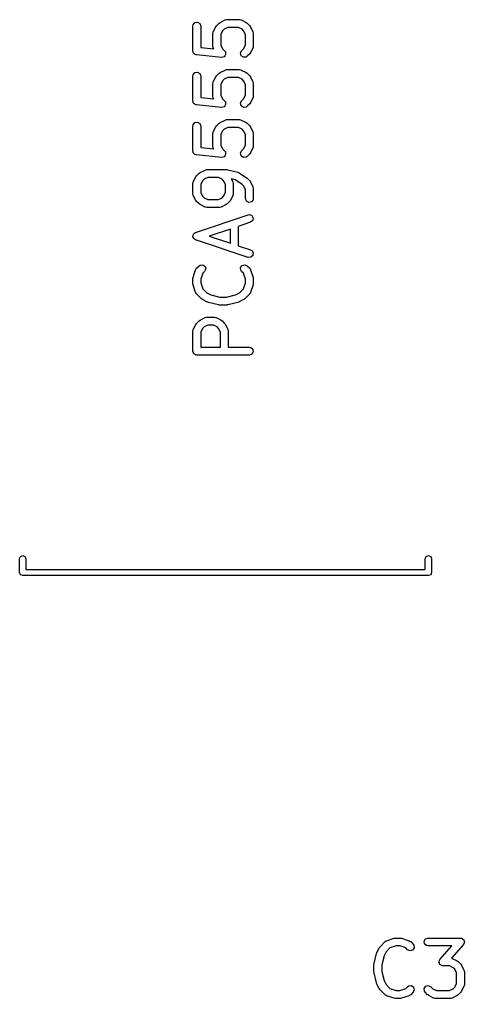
# Model space of a CAD drawing. Extents: x 123.1 to 171.8, y -132.4 to -71.4.
# Drawn here: x 135.78 to 144.24, y -102.28 to -83.64 of the extents above; entities that cross this region are included whole.
import ezdxf

# ---------------------------------------------------------------- set-up
doc = ezdxf.new("R2010")
doc.units = 0
doc.layers.add('BLACK', color=7, linetype='CONTINUOUS')

msp = doc.modelspace()

# ---------------------------------------------------------------- linework, layer by layer
at = {"layer": 'BLACK', "linetype": 'CONTINUOUS'}
for p, q in [((139.595, -83.6977), (139.69, -83.6501)), ((139.69, -83.6501), (139.715, -83.6426)), ((139.715, -83.6426), (139.72, -83.6437)), ((139.72, -83.6437), (139.724, -83.6421)), ((139.724, -83.6421), (139.962, -83.6421)), ((139.962, -83.6421), (139.988, -83.6467)), ((139.988, -83.6467), (139.991, -83.6495)), ((139.991, -83.6495), (139.995, -83.6501)), ((139.995, -83.6501), (140.091, -83.6977)), ((139.077, -83.7648), (139.082, -83.7391)), ((139.077, -84.241), (139.077, -83.7648)), ((139.082, -83.7391), (139.115, -83.6998)), ((139.115, -83.6998), (139.165, -83.6909)), ((139.165, -83.6909), (139.21, -83.7166)), ((139.21, -83.7166), (139.227, -83.7648)), ((139.227, -83.7648), (139.227, -84.1731)), ((139.466, -83.8741), (139.514, -83.7788)), ((139.514, -83.7788), (139.527, -83.7608)), ((139.527, -83.7608), (139.528, -83.7593)), ((139.528, -83.7593), (139.576, -83.7117)), ((139.576, -83.7117), (139.594, -83.6989)), ((139.594, -83.6989), (139.595, -83.6977)), ((139.643, -83.8568), (139.608, -83.9253)), ((139.673, -83.8264), (139.643, -83.8568)), ((139.742, -83.7921), (139.673, -83.8264)), ((139.944, -83.7921), (139.742, -83.7921)), ((140.013, -83.8264), (139.944, -83.7921)), ((140.043, -83.8568), (140.013, -83.8264)), ((140.077, -83.9253), (140.043, -83.8568)), ((140.091, -83.6977), (140.109, -83.711)), ((140.109, -83.711), (140.11, -83.7117)), ((140.11, -83.7117), (140.158, -83.7593)), ((140.158, -83.7593), (140.171, -83.7777)), ((140.171, -83.7777), (140.172, -83.7788)), ((140.172, -83.7788), (140.219, -83.8741)), ((139.458, -83.9076), (139.463, -83.882)), ((139.458, -84.1457), (139.458, -83.9076)), ((139.463, -83.882), (139.466, -83.8785)), ((139.466, -83.8785), (139.466, -83.8741)), ((139.608, -83.9253), (139.608, -84.128)), ((140.077, -84.128), (140.077, -83.9253)), ((140.219, -83.8741), (140.227, -83.899)), ((140.227, -83.899), (140.226, -83.9034)), ((140.226, -83.9034), (140.227, -83.9076)), ((140.227, -83.9076), (140.227, -84.1457)), ((139.083, -84.2559), (139.077, -84.241)), ((139.227, -84.1731), (139.476, -84.1979)), ((139.46, -84.1499), (139.458, -84.1457)), ((139.459, -84.1543), (139.46, -84.1499)), ((139.466, -84.1793), (139.459, -84.1543)), ((139.476, -84.1979), (139.466, -84.1793)), ((139.608, -84.128), (139.643, -84.1965)), ((139.643, -84.1965), (139.682, -84.2355)), ((139.682, -84.2355), (139.697, -84.2569)), ((139.982, -84.282), (140.004, -84.2355)), ((140.004, -84.2355), (140.043, -84.1965)), ((140.043, -84.1965), (140.077, -84.128)), ((140.219, -84.1793), (140.172, -84.2745)), ((140.22, -84.1748), (140.219, -84.1793)), ((140.223, -84.1714), (140.22, -84.1748)), ((140.227, -84.1457), (140.223, -84.1714)), ((139.084, -84.2718), (139.083, -84.2559)), ((139.091, -84.2793), (139.084, -84.2718)), ((139.095, -84.2892), (139.091, -84.2793)), ((139.109, -84.2971), (139.095, -84.2892)), ((139.12, -84.3085), (139.109, -84.2971)), ((139.137, -84.3133), (139.12, -84.3085)), ((139.139, -84.3148), (139.137, -84.3133)), ((139.141, -84.3145), (139.139, -84.3148)), ((139.145, -84.3156), (139.141, -84.3145)), ((139.621, -84.3632), (139.145, -84.3156)), ((139.622, -84.3631), (139.621, -84.3632)), ((139.646, -84.3568), (139.622, -84.3633)), ((139.622, -84.3633), (139.622, -84.3631)), ((139.671, -84.3505), (139.646, -84.3568)), ((139.672, -84.35), (139.671, -84.3501)), ((139.671, -84.3501), (139.671, -84.3505)), ((139.686, -84.3294), (139.672, -84.35)), ((139.701, -84.3089), (139.686, -84.3294)), ((139.697, -84.2569), (139.697, -84.2574)), ((139.697, -84.2574), (139.697, -84.2577)), ((139.697, -84.2577), (139.699, -84.2829)), ((139.699, -84.2829), (139.701, -84.308)), ((139.701, -84.308), (139.701, -84.3084)), ((139.701, -84.3084), (139.701, -84.3089)), ((139.996, -84.3316), (139.982, -84.282)), ((140.038, -84.361), (139.996, -84.3316)), ((140.089, -84.3565), (140.038, -84.361)), ((140.11, -84.3416), (140.089, -84.3565)), ((140.158, -84.294), (140.11, -84.3416)), ((140.172, -84.2745), (140.158, -84.2925)), ((140.158, -84.2925), (140.158, -84.294)), ((139.595, -84.6501), (139.69, -84.6024)), ((139.69, -84.6024), (139.715, -84.595)), ((139.715, -84.595), (139.72, -84.5961)), ((139.72, -84.5961), (139.724, -84.5945)), ((139.724, -84.5945), (139.962, -84.5945)), ((139.962, -84.5945), (139.988, -84.599)), ((139.988, -84.599), (139.991, -84.6019)), ((139.991, -84.6019), (139.995, -84.6024)), ((139.995, -84.6024), (140.091, -84.6501)), ((139.077, -84.7171), (139.082, -84.6915)), ((139.077, -85.1933), (139.077, -84.7171)), ((139.082, -84.6915), (139.115, -84.6522)), ((139.115, -84.6522), (139.165, -84.6433)), ((139.165, -84.6433), (139.21, -84.6689)), ((139.21, -84.6689), (139.227, -84.7171)), ((139.227, -84.7171), (139.227, -85.1255)), ((139.466, -84.8265), (139.514, -84.7312)), ((139.514, -84.7312), (139.527, -84.7132)), ((139.527, -84.7132), (139.528, -84.7117)), ((139.528, -84.7117), (139.576, -84.6641)), ((139.576, -84.6641), (139.594, -84.6512)), ((139.594, -84.6512), (139.595, -84.6501)), ((139.673, -84.7788), (139.643, -84.8092)), ((139.742, -84.7445), (139.673, -84.7788)), ((139.944, -84.7445), (139.742, -84.7445)), ((140.013, -84.7788), (139.944, -84.7445)), ((140.043, -84.8092), (140.013, -84.7788)), ((140.091, -84.6501), (140.109, -84.6634)), ((140.109, -84.6634), (140.11, -84.6641)), ((140.11, -84.6641), (140.158, -84.7117)), ((140.158, -84.7117), (140.171, -84.7301)), ((140.171, -84.7301), (140.172, -84.7312)), ((140.172, -84.7312), (140.219, -84.8265)), ((139.458, -84.86), (139.463, -84.8343)), ((139.458, -85.0981), (139.458, -84.86)), ((139.463, -84.8343), (139.466, -84.8309)), ((139.466, -84.8309), (139.466, -84.8265)), ((139.643, -84.8092), (139.608, -84.8777)), ((139.608, -84.8777), (139.608, -85.0804)), ((140.077, -84.8777), (140.043, -84.8092)), ((140.077, -85.0804), (140.077, -84.8777)), ((140.219, -84.8265), (140.227, -84.8514)), ((140.227, -84.8514), (140.226, -84.8558)), ((140.226, -84.8558), (140.227, -84.86)), ((140.227, -84.86), (140.227, -85.0981)), ((139.227, -85.1255), (139.476, -85.1503)), ((139.46, -85.1023), (139.458, -85.0981)), ((139.459, -85.1067), (139.46, -85.1023)), ((139.466, -85.1316), (139.459, -85.1067)), ((139.476, -85.1503), (139.466, -85.1316)), ((139.608, -85.0804), (139.643, -85.1489)), ((139.643, -85.1489), (139.682, -85.1879)), ((140.004, -85.1879), (140.043, -85.1489)), ((140.043, -85.1489), (140.077, -85.0804)), ((140.219, -85.1316), (140.172, -85.2269)), ((140.22, -85.1272), (140.219, -85.1316)), ((140.223, -85.1237), (140.22, -85.1272)), ((140.227, -85.0981), (140.223, -85.1237)), ((139.083, -85.2083), (139.077, -85.1933)), ((139.084, -85.2242), (139.083, -85.2083)), ((139.091, -85.2317), (139.084, -85.2242)), ((139.095, -85.2415), (139.091, -85.2317)), ((139.109, -85.2495), (139.095, -85.2415)), ((139.12, -85.2609), (139.109, -85.2495)), ((139.137, -85.2656), (139.12, -85.2609)), ((139.139, -85.2672), (139.137, -85.2656)), ((139.141, -85.2669), (139.139, -85.2672)), ((139.145, -85.268), (139.141, -85.2669)), ((139.621, -85.3156), (139.145, -85.268)), ((139.622, -85.3155), (139.621, -85.3156)), ((139.646, -85.3091), (139.622, -85.3157)), ((139.622, -85.3157), (139.622, -85.3155)), ((139.671, -85.3029), (139.646, -85.3091)), ((139.672, -85.3024), (139.671, -85.3025)), ((139.671, -85.3025), (139.671, -85.3029)), ((139.686, -85.2818), (139.672, -85.3024)), ((139.682, -85.1879), (139.697, -85.2093)), ((139.701, -85.2613), (139.686, -85.2818)), ((139.697, -85.2093), (139.697, -85.2097)), ((139.697, -85.2097), (139.697, -85.2101)), ((139.697, -85.2101), (139.699, -85.2353)), ((139.699, -85.2353), (139.701, -85.2604)), ((139.701, -85.2604), (139.701, -85.2608)), ((139.701, -85.2608), (139.701, -85.2613)), ((139.982, -85.2344), (140.004, -85.1879)), ((139.996, -85.284), (139.982, -85.2344)), ((140.038, -85.3134), (139.996, -85.284)), ((140.089, -85.3089), (140.038, -85.3134)), ((140.11, -85.294), (140.089, -85.3089)), ((140.158, -85.2464), (140.11, -85.294)), ((140.172, -85.2269), (140.158, -85.2449)), ((140.158, -85.2449), (140.158, -85.2464)), ((139.69, -85.5548), (139.715, -85.5474)), ((139.715, -85.5474), (139.72, -85.5484)), ((139.72, -85.5484), (139.724, -85.5469)), ((139.724, -85.5469), (139.962, -85.5469)), ((139.962, -85.5469), (139.988, -85.5514)), ((139.077, -85.6695), (139.082, -85.6439)), ((139.077, -86.1457), (139.077, -85.6695)), ((139.082, -85.6439), (139.115, -85.6046)), ((139.115, -85.6046), (139.165, -85.5957)), ((139.165, -85.5957), (139.21, -85.6213)), ((139.21, -85.6213), (139.227, -85.6695)), ((139.227, -85.6695), (139.227, -86.0778)), ((139.466, -85.7788), (139.514, -85.6836)), ((139.514, -85.6836), (139.527, -85.6656)), ((139.527, -85.6656), (139.528, -85.6641)), ((139.528, -85.6641), (139.576, -85.6165)), ((139.576, -85.6165), (139.594, -85.6036)), ((139.594, -85.6036), (139.595, -85.6024)), ((139.595, -85.6024), (139.69, -85.5548)), ((139.673, -85.7312), (139.643, -85.7616)), ((139.742, -85.6969), (139.673, -85.7312)), ((139.944, -85.6969), (139.742, -85.6969)), ((140.013, -85.7312), (139.944, -85.6969)), ((139.988, -85.5514), (139.991, -85.5543)), ((139.991, -85.5543), (139.995, -85.5548)), ((139.995, -85.5548), (140.091, -85.6024)), ((140.043, -85.7616), (140.013, -85.7312)), ((140.091, -85.6024), (140.109, -85.6158)), ((140.109, -85.6158), (140.11, -85.6165)), ((140.11, -85.6165), (140.158, -85.6641)), ((140.158, -85.6641), (140.171, -85.6825)), ((140.171, -85.6825), (140.172, -85.6836)), ((140.172, -85.6836), (140.219, -85.7788)), ((139.458, -85.8124), (139.463, -85.7867)), ((139.458, -86.0505), (139.458, -85.8124)), ((139.463, -85.7867), (139.466, -85.7833)), ((139.466, -85.7833), (139.466, -85.7788)), ((139.643, -85.7616), (139.608, -85.8301)), ((139.608, -85.8301), (139.608, -86.0328)), ((140.077, -85.8301), (140.043, -85.7616)), ((140.077, -86.0328), (140.077, -85.8301)), ((140.219, -85.7788), (140.227, -85.8038)), ((140.227, -85.8038), (140.226, -85.8082)), ((140.226, -85.8082), (140.227, -85.8124)), ((140.227, -85.8124), (140.227, -86.0505)), ((139.227, -86.0778), (139.476, -86.1027)), ((139.46, -86.0547), (139.458, -86.0505)), ((139.459, -86.0591), (139.46, -86.0547)), ((139.466, -86.084), (139.459, -86.0591)), ((139.476, -86.1027), (139.466, -86.084)), ((139.608, -86.0328), (139.643, -86.1013)), ((139.643, -86.1013), (139.682, -86.1403)), ((140.004, -86.1403), (140.043, -86.1013)), ((140.043, -86.1013), (140.077, -86.0328)), ((140.219, -86.084), (140.172, -86.1793)), ((140.22, -86.0796), (140.219, -86.084)), ((140.223, -86.0761), (140.22, -86.0796)), ((140.227, -86.0505), (140.223, -86.0761)), ((139.083, -86.1607), (139.077, -86.1457)), ((139.084, -86.1766), (139.083, -86.1607)), ((139.091, -86.1841), (139.084, -86.1766)), ((139.095, -86.1939), (139.091, -86.1841)), ((139.109, -86.2019), (139.095, -86.1939)), ((139.12, -86.2133), (139.109, -86.2019)), ((139.137, -86.218), (139.12, -86.2133)), ((139.139, -86.2196), (139.137, -86.218)), ((139.141, -86.2193), (139.139, -86.2196)), ((139.145, -86.2203), (139.141, -86.2193)), ((139.621, -86.268), (139.145, -86.2203)), ((139.622, -86.2678), (139.621, -86.268)), ((139.646, -86.2615), (139.622, -86.268)), ((139.622, -86.268), (139.622, -86.2678)), ((139.671, -86.2553), (139.646, -86.2615)), ((139.672, -86.2548), (139.671, -86.2549)), ((139.671, -86.2549), (139.671, -86.2553)), ((139.686, -86.2341), (139.672, -86.2548)), ((139.682, -86.1403), (139.697, -86.1616)), ((139.701, -86.2136), (139.686, -86.2341)), ((139.697, -86.1616), (139.697, -86.1621)), ((139.697, -86.1621), (139.697, -86.1625)), ((139.697, -86.1625), (139.699, -86.1876)), ((139.699, -86.1876), (139.701, -86.2127)), ((139.701, -86.2127), (139.701, -86.2131)), ((139.701, -86.2131), (139.701, -86.2136)), ((139.982, -86.1868), (140.004, -86.1403)), ((139.996, -86.2364), (139.982, -86.1868)), ((140.038, -86.2658), (139.996, -86.2364)), ((140.089, -86.2613), (140.038, -86.2658)), ((140.11, -86.2464), (140.089, -86.2613)), ((140.158, -86.1987), (140.11, -86.2464)), ((140.172, -86.1793), (140.158, -86.1973)), ((140.158, -86.1973), (140.158, -86.1987)), ((139.085, -86.7312), (139.133, -86.636)), ((139.133, -86.636), (139.146, -86.618)), ((139.146, -86.618), (139.147, -86.6165)), ((139.147, -86.6165), (139.195, -86.5689)), ((139.195, -86.5689), (139.213, -86.556)), ((139.213, -86.556), (139.214, -86.5548)), ((139.214, -86.5548), (139.309, -86.5072)), ((139.361, -86.6493), (139.292, -86.6835)), ((139.309, -86.5072), (139.334, -86.4998)), ((139.334, -86.4998), (139.339, -86.5008)), ((139.339, -86.5008), (139.343, -86.4993)), ((139.343, -86.4993), (139.724, -86.4993)), ((139.563, -86.6493), (139.361, -86.6493)), ((139.632, -86.6835), (139.563, -86.6493)), ((139.724, -86.4993), (139.739, -86.5019)), ((139.739, -86.5019), (139.742, -86.5015)), ((139.742, -86.5015), (139.932, -86.5491)), ((139.932, -86.5491), (139.955, -86.5594)), ((139.955, -86.5594), (139.956, -86.5595)), ((139.956, -86.5595), (140.099, -86.6547)), ((140.099, -86.6547), (140.107, -86.6626)), ((140.107, -86.6626), (140.11, -86.6641)), ((140.11, -86.6641), (140.158, -86.7117)), ((139.077, -86.7648), (139.082, -86.7391)), ((139.077, -86.9552), (139.077, -86.7648)), ((139.082, -86.7391), (139.085, -86.7357)), ((139.085, -86.7357), (139.085, -86.7312)), ((139.262, -86.714), (139.227, -86.7825)), ((139.227, -86.7825), (139.227, -86.9375)), ((139.292, -86.6835), (139.262, -86.714)), ((139.662, -86.714), (139.632, -86.6835)), ((139.696, -86.7825), (139.662, -86.714)), ((139.696, -86.9375), (139.696, -86.7825)), ((139.883, -86.6915), (139.809, -86.673)), ((139.809, -86.673), (139.839, -86.7312)), ((139.839, -86.7312), (139.846, -86.7562)), ((139.846, -86.7562), (139.845, -86.7605)), ((139.845, -86.7605), (139.846, -86.7648)), ((139.846, -86.7648), (139.846, -86.9552)), ((140.009, -86.7754), (139.883, -86.6915)), ((140.043, -86.8092), (140.009, -86.7754)), ((140.077, -86.8777), (140.043, -86.8092)), ((140.158, -86.7117), (140.171, -86.7301)), ((140.171, -86.7301), (140.172, -86.7312)), ((140.172, -86.7312), (140.219, -86.8265)), ((140.219, -86.8265), (140.227, -86.8514)), ((140.227, -86.8514), (140.226, -86.8558)), ((139.079, -86.9595), (139.077, -86.9552)), ((139.078, -86.9638), (139.079, -86.9595)), ((139.085, -86.9888), (139.078, -86.9638)), ((139.133, -87.084), (139.085, -86.9888)), ((139.227, -86.9375), (139.262, -87.0061)), ((139.262, -87.0061), (139.292, -87.0365)), ((139.292, -87.0365), (139.361, -87.0707)), ((139.563, -87.0707), (139.632, -87.0365)), ((139.632, -87.0365), (139.662, -87.0061)), ((139.662, -87.0061), (139.696, -86.9375)), ((139.839, -86.9888), (139.791, -87.084)), ((139.842, -86.9809), (139.839, -86.9843)), ((139.839, -86.9843), (139.839, -86.9888)), ((139.846, -86.9552), (139.842, -86.9809)), ((140.077, -87.0505), (140.077, -86.8777)), ((140.226, -86.8558), (140.227, -86.86)), ((140.227, -86.86), (140.227, -87.0505)), ((139.134, -87.0851), (139.133, -87.084)), ((139.147, -87.1035), (139.134, -87.0851)), ((139.195, -87.1511), (139.147, -87.1035)), ((139.196, -87.1518), (139.195, -87.1511)), ((139.214, -87.1652), (139.196, -87.1518)), ((139.309, -87.2128), (139.214, -87.1652)), ((139.314, -87.2133), (139.309, -87.2128)), ((139.317, -87.2162), (139.314, -87.2133)), ((139.343, -87.2207), (139.317, -87.2162)), ((139.581, -87.2207), (139.343, -87.2207)), ((139.361, -87.0707), (139.563, -87.0707)), ((139.585, -87.2192), (139.581, -87.2207)), ((139.59, -87.2202), (139.585, -87.2192)), ((139.614, -87.2128), (139.59, -87.2202)), ((139.71, -87.1652), (139.614, -87.2128)), ((139.711, -87.164), (139.71, -87.1652)), ((139.729, -87.1511), (139.711, -87.164)), ((139.777, -87.1035), (139.729, -87.1511)), ((139.778, -87.102), (139.777, -87.1035)), ((139.791, -87.084), (139.778, -87.102)), ((140.095, -87.0987), (140.077, -87.0505)), ((140.139, -87.1243), (140.095, -87.0987)), ((140.19, -87.1154), (140.139, -87.1243)), ((140.223, -87.0761), (140.19, -87.1154)), ((140.227, -87.0505), (140.223, -87.0761)), ((139.129, -87.6936), (140.129, -87.3603)), ((140.129, -87.3603), (140.154, -87.3565)), ((140.154, -87.3565), (140.202, -87.3753)), ((140.202, -87.3753), (140.227, -87.4204)), ((140.176, -87.5026), (139.942, -87.5807)), ((139.942, -87.5807), (139.942, -87.9488)), ((140.216, -87.4707), (140.176, -87.5026)), ((140.227, -87.4204), (140.216, -87.4707)), ((139.078, -87.7758), (139.083, -87.7525)), ((139.079, -87.7777), (139.078, -87.7758)), ((139.079, -87.7798), (139.079, -87.7777)), ((139.091, -87.8), (139.079, -87.7798)), ((139.083, -87.7525), (139.086, -87.729)), ((139.086, -87.729), (139.088, -87.7276)), ((139.088, -87.7255), (139.107, -87.7108)), ((139.088, -87.7276), (139.088, -87.7255)), ((139.107, -87.7108), (139.125, -87.695)), ((139.125, -87.695), (139.127, -87.695)), ((139.127, -87.695), (139.129, -87.6936)), ((139.792, -87.6307), (139.39, -87.7648)), ((139.39, -87.7648), (139.792, -87.8988)), ((139.792, -87.8988), (139.792, -87.6307)), ((139.103, -87.8209), (139.091, -87.8)), ((139.105, -87.8217), (139.103, -87.8209)), ((139.106, -87.8235), (139.105, -87.8217)), ((139.129, -87.8359), (139.106, -87.8235)), ((140.129, -88.1692), (139.129, -87.8359)), ((139.942, -87.9488), (140.176, -88.0269)), ((140.176, -88.0269), (140.199, -88.0393)), ((140.218, -88.1338), (140.18, -88.1678)), ((140.199, -88.0393), (140.226, -88.0831)), ((140.226, -88.0831), (140.218, -88.1338)), ((139.147, -88.3784), (139.195, -88.3308)), ((139.195, -88.3308), (139.216, -88.3158)), ((139.216, -88.3158), (139.267, -88.3114)), ((139.267, -88.3114), (139.309, -88.3408)), ((139.309, -88.3408), (139.322, -88.3903)), ((139.985, -88.3644), (140.014, -88.3224)), ((140.014, -88.3224), (140.064, -88.3091)), ((140.064, -88.3091), (140.11, -88.3308)), ((140.11, -88.3308), (140.158, -88.3784)), ((140.18, -88.1678), (140.129, -88.1692)), ((139.081, -88.5506), (139.129, -88.4077)), ((139.129, -88.4077), (139.141, -88.3848)), ((139.141, -88.3848), (139.145, -88.3825)), ((139.145, -88.3825), (139.147, -88.3784)), ((139.266, -88.4719), (139.227, -88.5865)), ((139.301, -88.4368), (139.266, -88.4719)), ((139.322, -88.3903), (139.301, -88.4368)), ((139.989, -88.4155), (139.985, -88.3644)), ((140.004, -88.4368), (139.989, -88.4155)), ((140.039, -88.4719), (140.004, -88.4368)), ((140.077, -88.5865), (140.039, -88.4719)), ((140.158, -88.3784), (140.173, -88.3997)), ((140.173, -88.3997), (140.173, -88.4042)), ((140.173, -88.4042), (140.176, -88.4077)), ((140.176, -88.4077), (140.224, -88.5506)), ((139.077, -88.5743), (139.081, -88.5522)), ((139.077, -88.6695), (139.077, -88.5743)), ((139.078, -88.6711), (139.077, -88.6695)), ((139.081, -88.6932), (139.078, -88.6711)), ((139.081, -88.5522), (139.081, -88.5506)), ((139.129, -88.8361), (139.081, -88.6932)), ((139.227, -88.5865), (139.227, -88.6574)), ((139.227, -88.6574), (139.266, -88.7719)), ((140.039, -88.7719), (140.077, -88.6574)), ((140.077, -88.6574), (140.077, -88.5865)), ((140.224, -88.6932), (140.176, -88.8361)), ((140.227, -88.6695), (140.223, -88.6916)), ((140.223, -88.6916), (140.224, -88.6932)), ((140.224, -88.5506), (140.227, -88.5727)), ((140.227, -88.5727), (140.227, -88.5743)), ((140.227, -88.5743), (140.227, -88.6695)), ((139.132, -88.8396), (139.129, -88.8361)), ((139.132, -88.8441), (139.132, -88.8396)), ((139.147, -88.8654), (139.132, -88.8441)), ((139.242, -88.9607), (139.147, -88.8654)), ((139.266, -88.7719), (139.34, -88.846)), ((139.34, -88.846), (139.417, -88.8845)), ((139.417, -88.8845), (139.59, -88.9279)), ((139.715, -88.9279), (139.888, -88.8845)), ((139.888, -88.8845), (139.965, -88.846)), ((139.965, -88.846), (140.039, -88.7719)), ((140.158, -88.8654), (140.063, -88.9607)), ((140.16, -88.8613), (140.158, -88.8654)), ((140.164, -88.859), (140.16, -88.8613)), ((140.176, -88.8361), (140.164, -88.859)), ((139.244, -88.9613), (139.242, -88.9607)), ((139.262, -88.9747), (139.244, -88.9613)), ((139.357, -89.0223), (139.262, -88.9747)), ((139.36, -89.0227), (139.357, -89.0223)), ((139.372, -89.028), (139.36, -89.0227)), ((139.563, -89.0756), (139.372, -89.028)), ((139.566, -89.0753), (139.563, -89.0756)), ((139.581, -89.0779), (139.566, -89.0753)), ((139.724, -89.0779), (139.581, -89.0779)), ((139.59, -88.9279), (139.715, -88.9279)), ((139.727, -89.0767), (139.724, -89.0779)), ((139.742, -89.0756), (139.727, -89.0767)), ((139.932, -89.028), (139.742, -89.0756)), ((139.935, -89.026), (139.932, -89.028)), ((139.948, -89.0223), (139.935, -89.026)), ((140.043, -88.9747), (139.948, -89.0223)), ((140.044, -88.9735), (140.043, -88.9747)), ((140.063, -88.9607), (140.044, -88.9735)), ((139.085, -89.5407), (139.133, -89.4455)), ((139.133, -89.4455), (139.146, -89.4275)), ((139.146, -89.4275), (139.147, -89.426)), ((139.147, -89.426), (139.195, -89.3784)), ((139.195, -89.3784), (139.213, -89.3655)), ((139.213, -89.3655), (139.214, -89.3643)), ((139.214, -89.3643), (139.309, -89.3167)), ((139.361, -89.4588), (139.292, -89.4931)), ((139.309, -89.3167), (139.334, -89.3093)), ((139.334, -89.3093), (139.339, -89.3103)), ((139.339, -89.3103), (139.343, -89.3088)), ((139.343, -89.3088), (139.486, -89.3088)), ((139.468, -89.4588), (139.361, -89.4588)), ((139.537, -89.4931), (139.468, -89.4588)), ((139.486, -89.3088), (139.511, -89.3133)), ((139.511, -89.3133), (139.515, -89.3162)), ((139.515, -89.3162), (139.519, -89.3167)), ((139.519, -89.3167), (139.614, -89.3643)), ((139.614, -89.3643), (139.633, -89.3777)), ((139.633, -89.3777), (139.634, -89.3784)), ((139.634, -89.3784), (139.682, -89.426)), ((139.682, -89.426), (139.694, -89.4444)), ((139.694, -89.4444), (139.696, -89.4455)), ((139.696, -89.4455), (139.743, -89.5407)), ((139.077, -89.5743), (139.082, -89.5486)), ((139.077, -89.9552), (139.077, -89.5743)), ((139.082, -89.5486), (139.085, -89.5452)), ((139.085, -89.5452), (139.085, -89.5407)), ((139.262, -89.5235), (139.227, -89.592)), ((139.227, -89.592), (139.227, -89.8802)), ((139.292, -89.4931), (139.262, -89.5235)), ((139.567, -89.5235), (139.537, -89.4931)), ((139.601, -89.592), (139.567, -89.5235)), ((139.601, -89.8802), (139.601, -89.592)), ((139.743, -89.5407), (139.751, -89.5657)), ((139.751, -89.5657), (139.75, -89.5701)), ((139.75, -89.5701), (139.751, -89.5743)), ((139.751, -89.5743), (139.751, -89.8802)), ((139.084, -89.9735), (139.077, -89.9552)), ((139.087, -89.9927), (139.084, -89.9735)), ((139.093, -89.9971), (139.087, -89.9927)), ((139.095, -90.0034), (139.093, -89.9971)), ((139.112, -90.0132), (139.095, -90.0034)), ((139.127, -90.0257), (139.112, -90.0132)), ((139.227, -89.8802), (139.601, -89.8802)), ((139.751, -89.8802), (140.152, -89.8802)), ((140.152, -89.8802), (140.178, -89.8848)), ((140.201, -90.0127), (140.152, -90.0302)), ((140.178, -89.8848), (140.217, -89.9177)), ((140.226, -89.9683), (140.201, -90.0127)), ((140.217, -89.9177), (140.226, -89.9683)), ((139.136, -90.0274), (139.127, -90.0257)), ((139.139, -90.0291), (139.136, -90.0274)), ((139.143, -90.0285), (139.139, -90.0291)), ((139.152, -90.0302), (139.143, -90.0285)), ((140.152, -90.0302), (139.152, -90.0302)), ((135.78, -93.905), (135.798, -93.8626)), ((135.78, -94.17), (135.78, -93.905)), ((135.798, -93.8626), (135.84, -93.845)), ((135.84, -93.845), (135.882, -93.8626)), ((135.882, -93.8626), (135.9, -93.905)), ((135.9, -93.905), (135.9, -94.11)), ((143.5, -93.905), (143.518, -93.8626)), ((143.5, -94.11), (143.5, -93.905)), ((143.518, -93.8626), (143.56, -93.845)), ((143.56, -93.845), (143.602, -93.8626)), ((143.602, -93.8626), (143.62, -93.905)), ((143.62, -93.905), (143.62, -94.17)), ((135.9, -94.11), (143.5, -94.11)), ((135.798, -94.2124), (135.78, -94.17)), ((135.84, -94.23), (135.798, -94.2124)), ((143.56, -94.23), (135.84, -94.23)), ((143.602, -94.2124), (143.56, -94.23)), ((143.62, -94.17), (143.602, -94.2124)), ((142.639, -101.295), (142.735, -101.199)), ((142.735, -101.199), (142.756, -101.184)), ((142.756, -101.184), (142.761, -101.184)), ((142.761, -101.184), (142.764, -101.181)), ((142.764, -101.181), (142.907, -101.134)), ((142.907, -101.134), (142.929, -101.13)), ((142.929, -101.13), (142.931, -101.13)), ((142.931, -101.13), (143.026, -101.13)), ((143.026, -101.13), (143.048, -101.134)), ((143.048, -101.134), (143.05, -101.134)), ((143.05, -101.134), (143.192, -101.181)), ((143.192, -101.181), (143.215, -101.194)), ((143.215, -101.194), (143.218, -101.197)), ((143.218, -101.197), (143.222, -101.199)), ((143.222, -101.199), (143.269, -101.247)), ((143.476, -101.192), (143.501, -101.147)), ((143.485, -101.242), (143.476, -101.192)), ((143.501, -101.147), (143.55, -101.13)), ((143.55, -101.13), (144.169, -101.13)), ((144.169, -101.13), (144.18, -101.132)), ((144.18, -101.132), (144.183, -101.131)), ((144.183, -101.131), (144.186, -101.133)), ((144.186, -101.133), (144.194, -101.134)), ((144.194, -101.134), (144.21, -101.147)), ((144.21, -101.147), (144.227, -101.158)), ((144.227, -101.158), (144.229, -101.163)), ((144.229, -101.163), (144.234, -101.167)), ((144.234, -101.167), (144.237, -101.187)), ((144.237, -101.187), (144.244, -101.206)), ((142.578, -101.409), (142.625, -101.314)), ((142.625, -101.314), (142.639, -101.296)), ((142.639, -101.296), (142.639, -101.295)), ((142.828, -101.318), (142.754, -101.392)), ((142.943, -101.28), (142.828, -101.318)), ((143.014, -101.28), (142.943, -101.28)), ((143.128, -101.318), (143.014, -101.28)), ((143.163, -101.353), (143.128, -101.318)), ((143.21, -101.375), (143.163, -101.353)), ((143.259, -101.361), (143.21, -101.375)), ((143.289, -101.319), (143.259, -101.361)), ((143.269, -101.247), (143.284, -101.268)), ((143.284, -101.268), (143.289, -101.319)), ((143.524, -101.275), (143.485, -101.242)), ((143.55, -101.28), (143.524, -101.275)), ((144.003, -101.28), (143.55, -101.28)), ((143.779, -101.536), (144.003, -101.28)), ((144.225, -101.254), (143.998, -101.514)), ((144.232, -101.235), (144.225, -101.254)), ((144.243, -101.218), (144.232, -101.235)), ((144.244, -101.206), (144.242, -101.212)), ((144.242, -101.212), (144.243, -101.218)), ((142.525, -101.615), (142.572, -101.425)), ((142.572, -101.425), (142.577, -101.413)), ((142.577, -101.413), (142.578, -101.409)), ((142.716, -101.469), (142.672, -101.643)), ((142.754, -101.392), (142.716, -101.469)), ((143.762, -101.573), (143.772, -101.555)), ((143.763, -101.579), (143.762, -101.573)), ((143.772, -101.555), (143.779, -101.536)), ((143.998, -101.514), (144.004, -101.515)), ((144.004, -101.515), (144.007, -101.518)), ((144.007, -101.518), (144.012, -101.519)), ((144.012, -101.519), (144.107, -101.566)), ((144.107, -101.566), (144.125, -101.58)), ((142.522, -101.633), (142.525, -101.619)), ((142.522, -101.776), (142.522, -101.633)), ((142.525, -101.619), (142.525, -101.615)), ((142.672, -101.643), (142.672, -101.767)), ((143.76, -101.584), (143.763, -101.579)), ((143.767, -101.603), (143.76, -101.584)), ((143.77, -101.623), (143.767, -101.603)), ((143.775, -101.627), (143.77, -101.623)), ((143.777, -101.633), (143.775, -101.627)), ((143.794, -101.643), (143.777, -101.633)), ((143.81, -101.656), (143.794, -101.643)), ((143.818, -101.658), (143.81, -101.656)), ((143.821, -101.659), (143.818, -101.658)), ((143.824, -101.659), (143.821, -101.659)), ((143.835, -101.661), (143.824, -101.659)), ((143.961, -101.661), (143.835, -101.661)), ((144.029, -101.695), (143.961, -101.661)), ((144.059, -101.725), (144.029, -101.695)), ((144.094, -101.794), (144.059, -101.725)), ((144.125, -101.58), (144.127, -101.58)), ((144.127, -101.58), (144.174, -101.628)), ((144.174, -101.628), (144.187, -101.646)), ((144.187, -101.646), (144.188, -101.647)), ((144.188, -101.647), (144.236, -101.743)), ((144.236, -101.743), (144.243, -101.768)), ((142.523, -101.779), (142.522, -101.776)), ((142.525, -101.794), (142.523, -101.779)), ((142.572, -101.985), (142.525, -101.794)), ((142.672, -101.767), (142.716, -101.941)), ((142.716, -101.941), (142.754, -102.017)), ((144.094, -101.997), (144.094, -101.794)), ((144.243, -101.768), (144.242, -101.772)), ((144.242, -101.772), (144.244, -101.776)), ((144.244, -101.776), (144.244, -102.014)), ((142.574, -101.988), (142.572, -101.985)), ((142.578, -102), (142.574, -101.988)), ((142.625, -102.095), (142.578, -102)), ((142.627, -102.097), (142.625, -102.095)), ((142.639, -102.115), (142.627, -102.097)), ((142.735, -102.21), (142.639, -102.115)), ((142.754, -102.017), (142.828, -102.092)), ((142.828, -102.092), (142.943, -102.13)), ((142.943, -102.13), (143.014, -102.13)), ((143.014, -102.13), (143.128, -102.092)), ((143.128, -102.092), (143.163, -102.057)), ((143.163, -102.057), (143.185, -102.042)), ((143.185, -102.042), (143.236, -102.037)), ((143.236, -102.037), (143.278, -102.067)), ((143.291, -102.116), (143.269, -102.163)), ((143.278, -102.067), (143.291, -102.116)), ((143.477, -102.09), (143.507, -102.048)), ((143.482, -102.141), (143.477, -102.09)), ((143.507, -102.048), (143.556, -102.035)), ((143.556, -102.035), (143.603, -102.057)), ((143.603, -102.057), (143.642, -102.096)), ((143.642, -102.096), (143.71, -102.13)), ((143.71, -102.13), (143.961, -102.13)), ((143.961, -102.13), (144.029, -102.096)), ((144.029, -102.096), (144.059, -102.065)), ((144.059, -102.065), (144.094, -101.997)), ((144.236, -102.048), (144.188, -102.143)), ((144.239, -102.04), (144.236, -102.043)), ((144.236, -102.043), (144.236, -102.048)), ((144.244, -102.014), (144.239, -102.04)), ((142.739, -102.212), (142.735, -102.21)), ((142.741, -102.216), (142.739, -102.212)), ((142.764, -102.228), (142.741, -102.216)), ((142.907, -102.276), (142.764, -102.228)), ((142.909, -102.276), (142.907, -102.276)), ((142.931, -102.28), (142.909, -102.276)), ((143.026, -102.28), (142.931, -102.28)), ((143.027, -102.279), (143.026, -102.28)), ((143.05, -102.276), (143.027, -102.279)), ((143.192, -102.228), (143.05, -102.276)), ((143.196, -102.226), (143.192, -102.228)), ((143.2, -102.225), (143.196, -102.226)), ((143.222, -102.21), (143.2, -102.225)), ((143.269, -102.163), (143.222, -102.21)), ((143.497, -102.163), (143.482, -102.141)), ((143.544, -102.21), (143.497, -102.163)), ((143.546, -102.211), (143.544, -102.21)), ((143.564, -102.224), (143.546, -102.211)), ((143.659, -102.272), (143.564, -102.224)), ((143.663, -102.272), (143.659, -102.272)), ((143.667, -102.275), (143.663, -102.272)), ((143.693, -102.28), (143.667, -102.275)), ((143.978, -102.28), (143.693, -102.28)), ((143.982, -102.278), (143.978, -102.28)), ((143.987, -102.279), (143.982, -102.278)), ((144.012, -102.272), (143.987, -102.279)), ((144.107, -102.224), (144.012, -102.272)), ((144.108, -102.223), (144.107, -102.224)), ((144.127, -102.21), (144.108, -102.223)), ((144.174, -102.163), (144.127, -102.21)), ((144.175, -102.161), (144.174, -102.163)), ((144.188, -102.143), (144.175, -102.161))]:
    msp.add_line(p, q, dxfattribs=at)

doc.saveas('drawing.dxf')
